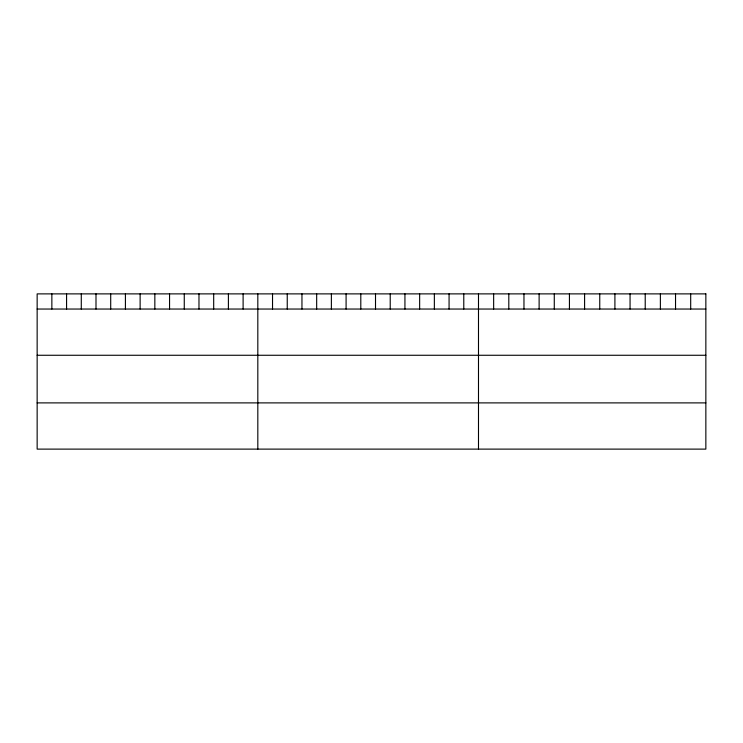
<?xml version="1.0" encoding="UTF-8"?>
<svg xmlns="http://www.w3.org/2000/svg" width="743" height="743" viewBox="0 0 743 743"><rect width="100%" height="100%" fill="white"/><g stroke="black" fill="none" stroke-linecap="round" stroke-linejoin="round"><path stroke-width="1.11" d="M37.15 309.042L705.85 309.042M37.15 355.265L705.85 355.265M37.15 402.892L705.85 402.892M690.693 293.884L690.693 309.042M675.536 293.884L675.536 309.042M660.378 293.884L660.378 309.042M645.221 293.884L645.221 309.042M630.064 293.884L630.064 309.042M614.907 293.884L614.907 309.042M599.75 293.884L599.75 309.042M584.592 293.884L584.592 309.042M569.435 293.884L569.435 309.042M554.278 293.884L554.278 309.042M539.121 293.884L539.121 309.042M523.964 293.884L523.964 309.042M508.806 293.884L508.806 309.042M493.649 293.884L493.649 309.042M478.492 293.884L478.492 449.116M463.781 293.884L463.781 309.042M449.069 293.884L449.069 309.042M434.358 293.884L434.358 309.042M419.646 293.884L419.646 309.042M404.935 293.884L404.935 309.042M390.224 293.884L390.224 309.042M375.512 293.884L375.512 309.042M360.801 293.884L360.801 309.042M346.089 293.884L346.089 309.042M331.378 293.884L331.378 309.042M316.667 293.884L316.667 309.042M301.955 293.884L301.955 309.042M287.244 293.884L287.244 309.042M272.532 293.884L272.532 309.042M257.821 293.884L257.821 449.116M243.11 293.884L243.11 309.042M228.398 293.884L228.398 309.042M213.687 293.884L213.687 309.042M198.975 293.884L198.975 309.042M184.264 293.884L184.264 309.042M169.553 293.884L169.553 309.042M154.841 293.884L154.841 309.042M140.13 293.884L140.13 309.042M125.418 293.884L125.418 309.042M110.707 293.884L110.707 309.042M95.996 293.884L95.996 309.042M81.284 293.884L81.284 309.042M66.573 293.884L66.573 309.042M51.861 293.884L51.861 309.042M705.85 293.884L37.15 293.884L37.15 449.116L705.85 449.116L705.85 293.884"/></g></svg>
